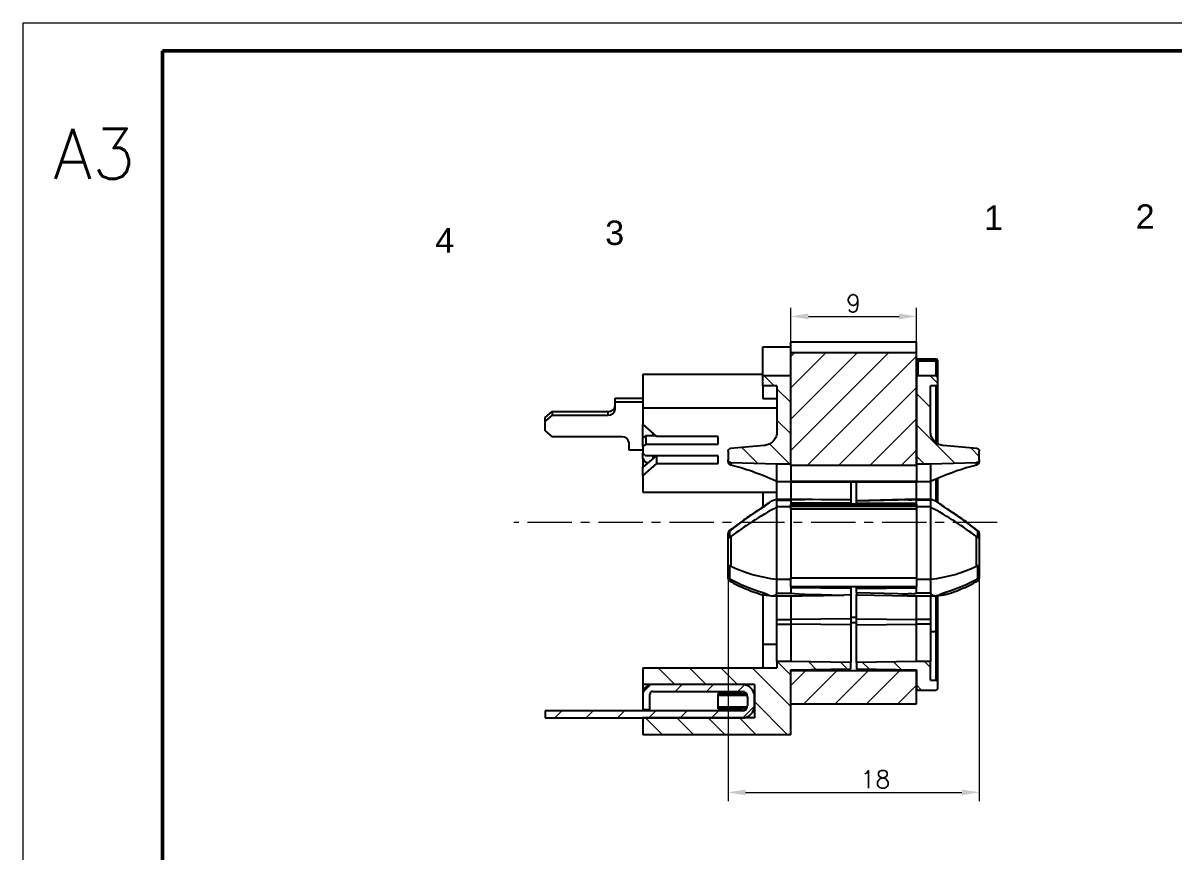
# Model space of a CAD drawing. Header units: millimetres. Extents: x 2522 to 3192, y 1532 to 1650.
# Drawn here: x 2521.9 to 2604.3, y 1591 to 1650.4 of the extents above; entities that cross this region are included whole.
import ezdxf

# ---------------------------------------------------------------- set-up
doc = ezdxf.new("R2010")
doc.units = ezdxf.units.MM
doc.linetypes.add('CENTER', pattern=[50.8, 31.75, -6.35, 6.35, -6.35])
for name, color, linetype, lineweight in [('中心线', 1, 'CENTER', 9), ('填充', 3, 'Continuous', 9), ('实线', 7, 'Continuous', 25), ('尺寸标注', 2, 'Continuous', 9), ('引导线', 6, 'Continuous', 9), ('粗实线', 9, 'Continuous', 50)]:
    doc.layers.add(name, color=color, linetype=linetype, lineweight=lineweight)
doc.styles.add('st', font='txt.shx')
doc.styles.get("Standard").update_dxf_attribs({"font": 'arial.ttf'})
doc.dimstyles.new('st', dxfattribs={"dimscale": 0.5, "dimtxt": 2.5, "dimasz": 2.5, "dimexe": 1.25, "dimexo": 0, "dimtad": 1, "dimtoh": 1, "dimdsep": 46, "dimtxsty": 'st', "dimcen": 0, "dimclrd": 256, "dimclre": 256, "dimclrt": 3, "dimadec": 3, "dimazin": 2, "dimtfac": 1, "dimtmove": 0, "dimatfit": 1, "dimfxl": 0, "dimlwd": -1, "dimlwe": -1, "dimarcsym": 0})
pattern_1 = [(45, (2717.0797, 1436.6172), (-1.122532, 1.122532), [])]
pattern_2 = [(135, (2717.0797, 1436.6172), (-1.122532, -1.122532), [])]
pattern_3 = [(135, (-765.9068, 323.287), (-1.122532, -1.122532), [])]

# ---------------------------------------------------------------- blocks, each defined once
blk = doc.blocks.new('*D91')
at = {"layer": 'Defpoints', "color": 0, "ltscale": 0.1, "transparency": 16777216}
for p in [(2585.962, 1629.389), (2576.962, 1627.561), (2585.962, 1627.561)]:
    blk.add_point(p, dxfattribs=at)
at = {"layer": '尺寸标注', "ltscale": 0.1, "transparency": 16777216}
for p, q in [((2576.962, 1627.561), (2576.962, 1630.014)), ((2585.962, 1627.561), (2585.962, 1630.014)), ((2578.212, 1629.389), (2584.712, 1629.389))]:
    blk.add_line(p, q, dxfattribs=at)
for points in [[(2578.212, 1629.598), (2578.212, 1629.181), (2576.962, 1629.389)], [(2584.712, 1629.598), (2584.712, 1629.181), (2585.962, 1629.389)]]:
    blk.add_solid(points, dxfattribs=at)
at = {"layer": '尺寸标注', "color": 3, "ltscale": 0.1, "transparency": 16777216, "insert": (2581.448, 1630.327), "char_height": 1.25, "attachment_point": 5, "style": 'st'}
blk.add_mtext('9', dxfattribs=at)
blk = doc.blocks.new('*D92')
at = {"layer": 'Defpoints', "color": 0, "ltscale": 0.1, "transparency": 16777216}
for p in [(2572.462, 1610.616), (2590.462, 1610.616), (2590.462, 1595.285)]:
    blk.add_point(p, dxfattribs=at)
at = {"layer": '尺寸标注', "ltscale": 0.1, "transparency": 16777216}
for p, q in [((2572.462, 1610.616), (2572.462, 1594.66)), ((2590.462, 1610.616), (2590.462, 1594.66)), ((2573.712, 1595.285), (2589.212, 1595.285))]:
    blk.add_line(p, q, dxfattribs=at)
for points in [[(2573.712, 1595.493), (2573.712, 1595.076), (2572.462, 1595.285)], [(2589.212, 1595.493), (2589.212, 1595.076), (2590.462, 1595.285)]]:
    blk.add_solid(points, dxfattribs=at)
at = {"layer": '尺寸标注', "color": 3, "ltscale": 0.1, "transparency": 16777216, "insert": (2583.014, 1596.222), "char_height": 1.25, "attachment_point": 5, "style": 'st'}
blk.add_mtext('18', dxfattribs=at)

msp = doc.modelspace()

# ---------------------------------------------------------------- hatches: boundary and pattern name
at = {"layer": '填充', "linetype": 'Continuous', "lineweight": 18}
h = msp.add_hatch(dxfattribs=at)
h.set_pattern_fill('ANSI31', color=256, scale=0.5, style=0)
h.set_pattern_definition(pattern_1)
h.paths.add_polyline_path([(2576.9621, 1618.7182), (2585.9621, 1618.7182), (2585.9621, 1626.7734), (2576.9621, 1626.7734)], flags=0)
h = msp.add_hatch(dxfattribs=at)
h.set_pattern_fill('ANSI31', color=256, scale=0.5, angle=90, style=0)
h.set_pattern_definition(pattern_3)
edge = h.paths.add_edge_path(flags=0)
edge.add_line((2575.9621, 1618.8182), (2576.9621, 1618.8182))
edge.add_line((2576.9621, 1618.8182), (2576.9621, 1625.1212))
edge.add_line((2576.9621, 1625.1212), (2574.9621, 1625.1212))
edge.add_line((2574.9621, 1625.1212), (2574.9621, 1624.4209))
edge.add_line((2574.9621, 1624.4209), (2575.9621, 1624.4209))
edge.add_line((2575.9621, 1624.4209), (2575.9621, 1621.1366))
edge.add_spline(control_points=[(2575.9621, 1621.1366), (2575.9621, 1621.1334), (2575.962, 1621.1302), (2575.962, 1621.1271), (2575.9609, 1621.0151), (2575.9405, 1620.9018), (2575.9025, 1620.7965), (2575.8644, 1620.6913), (2575.8076, 1620.5911), (2575.7369, 1620.5043), (2575.6661, 1620.4176), (2575.5794, 1620.3419), (2575.4839, 1620.2835), (2575.3884, 1620.225), (2575.2815, 1620.1823), (2575.1721, 1620.1588), (2575.131, 1620.15), (2575.0893, 1620.1437), (2575.0475, 1620.1401)], knot_values=[0.0016694, 0.0016694, 0.0016694, 0.0016694, 0.0016788, 0.0016788, 0.0016788, 0.0020147, 0.0020147, 0.0020147, 0.0023505, 0.0023505, 0.0023505, 0.0026864, 0.0026864, 0.0026864, 0.0030222, 0.0030222, 0.0030222, 0.0031474, 0.0031474, 0.0031474, 0.0031474], weights=[1, 1, 1, 1, 1, 1, 1, 1, 1, 1, 1, 1, 1, 1, 1, 1, 1, 1, 1], degree=3, periodic=0)
edge.add_spline(control_points=[(2575.0475, 1620.1401), (2574.2466, 1620.0715), (2573.4458, 1620.0028), (2572.645, 1619.9342)], knot_values=[0.0000002, 0.0000002, 0.0000002, 0.0000002, 0.0024115, 0.0024115, 0.0024115, 0.0024115], weights=[1, 1, 1, 1], degree=3, periodic=0)
edge.add_spline(control_points=[(2572.645, 1619.9342), (2572.6269, 1619.9326), (2572.6089, 1619.9286), (2572.592, 1619.9222), (2572.571, 1619.9144), (2572.5511, 1619.9028), (2572.5339, 1619.8884), (2572.5167, 1619.8741), (2572.5018, 1619.8566), (2572.4903, 1619.8373), (2572.4788, 1619.8181), (2572.4705, 1619.7966), (2572.4661, 1619.7747), (2572.4634, 1619.7616), (2572.4621, 1619.7482), (2572.4621, 1619.7349)], knot_values=[0.0000002, 0.0000002, 0.0000002, 0.0000002, 0.0000545, 0.0000545, 0.0000545, 0.000122, 0.000122, 0.000122, 0.0001895, 0.0001895, 0.0001895, 0.0002571, 0.0002571, 0.0002571, 0.0002972, 0.0002972, 0.0002972, 0.0002972], weights=[1, 1, 1, 1, 1, 1, 1, 1, 1, 1, 1, 1, 1, 1, 1, 1], degree=3, periodic=0)
edge.add_line((2572.4621, 1619.7349), (2572.4621, 1619.1127))
edge.add_spline(control_points=[(2572.4621, 1619.1127), (2572.4621, 1619.0997), (2572.4633, 1619.0868), (2572.4658, 1619.0741), (2572.4701, 1619.0521), (2572.4783, 1619.0306), (2572.4896, 1619.0113), (2572.501, 1618.992), (2572.5158, 1618.9744), (2572.5329, 1618.9599), (2572.55, 1618.9455), (2572.5698, 1618.9338), (2572.5907, 1618.9258), (2572.6115, 1618.9178), (2572.634, 1618.9133), (2572.6563, 1618.9127)], knot_values=[0.0003114, 0.0003114, 0.0003114, 0.0003114, 0.0003506, 0.0003506, 0.0003506, 0.0004187, 0.0004187, 0.0004187, 0.0004868, 0.0004868, 0.0004868, 0.0005549, 0.0005549, 0.0005549, 0.0006228, 0.0006228, 0.0006228, 0.0006228], weights=[1, 1, 1, 1, 1, 1, 1, 1, 1, 1, 1, 1, 1, 1, 1, 1], degree=3, periodic=0)
edge.add_spline(control_points=[(2572.6563, 1618.9127), (2573.7582, 1618.8812), (2574.8601, 1618.8497), (2575.9621, 1618.8182)], knot_values=[0.0000002, 0.0000002, 0.0000002, 0.0000002, 0.0033073, 0.0033073, 0.0033073, 0.0033073], weights=[1, 1, 1, 1], degree=3, periodic=0)
h = msp.add_hatch(dxfattribs=at)
h.set_pattern_fill('ANSI31', color=256, scale=0.5, angle=90, style=0)
h.set_pattern_definition(pattern_2)
edge = h.paths.add_edge_path(flags=0)
edge.add_spline(control_points=[(2590.4621, 1619.7349), (2590.4621, 1619.744), (2590.4614, 1619.7531), (2590.4602, 1619.7622), (2590.4571, 1619.7843), (2590.4502, 1619.8063), (2590.44, 1619.8262), (2590.4297, 1619.8461), (2590.4159, 1619.8646), (2590.3997, 1619.88), (2590.3835, 1619.8954), (2590.3644, 1619.9082), (2590.3439, 1619.9174), (2590.3236, 1619.9265), (2590.3014, 1619.9323), (2590.2791, 1619.9342)], knot_values=[0.0002972, 0.0002972, 0.0002972, 0.0002972, 0.0003246, 0.0003246, 0.0003246, 0.0003921, 0.0003921, 0.0003921, 0.0004595, 0.0004595, 0.0004595, 0.000527, 0.000527, 0.000527, 0.0005943, 0.0005943, 0.0005943, 0.0005943], weights=[1, 1, 1, 1, 1, 1, 1, 1, 1, 1, 1, 1, 1, 1, 1, 1], degree=3, periodic=0)
edge.add_spline(control_points=[(2590.2791, 1619.9342), (2589.4783, 1620.0028), (2588.6775, 1620.0715), (2587.8766, 1620.1401)], knot_values=[0.0000002, 0.0000002, 0.0000002, 0.0000002, 0.0024115, 0.0024115, 0.0024115, 0.0024115], weights=[1, 1, 1, 1], degree=3, periodic=0)
edge.add_spline(control_points=[(2587.8766, 1620.1401), (2587.8284, 1620.1443), (2587.7803, 1620.1519), (2587.7332, 1620.163), (2587.6242, 1620.1886), (2587.5182, 1620.2334), (2587.4239, 1620.2936), (2587.3296, 1620.3539), (2587.2444, 1620.4312), (2587.1753, 1620.5193), (2587.1062, 1620.6074), (2587.0514, 1620.7086), (2587.0153, 1620.8145), (2586.9803, 1620.9176), (2586.9621, 1621.0278), (2586.9621, 1621.1366)], knot_values=[0.0001911, 0.0001911, 0.0001911, 0.0001911, 0.0003357, 0.0003357, 0.0003357, 0.0006714, 0.0006714, 0.0006714, 0.0010072, 0.0010072, 0.0010072, 0.001343, 0.001343, 0.001343, 0.0016694, 0.0016694, 0.0016694, 0.0016694], weights=[1, 1, 1, 1, 1, 1, 1, 1, 1, 1, 1, 1, 1, 1, 1, 1], degree=3, periodic=0)
edge.add_line((2586.9621, 1621.1366), (2586.9621, 1624.4209))
edge.add_line((2586.9621, 1624.4209), (2587.3621, 1624.4209))
edge.add_spline(control_points=[(2587.3621, 1624.4209), (2587.3676, 1624.4209), (2587.3731, 1624.4214), (2587.3785, 1624.4223), (2587.3896, 1624.4241), (2587.4004, 1624.4279), (2587.4102, 1624.4333), (2587.4201, 1624.4387), (2587.4291, 1624.4459), (2587.4365, 1624.4542), (2587.444, 1624.4625), (2587.4501, 1624.4723), (2587.4544, 1624.4826), (2587.4587, 1624.493), (2587.4613, 1624.5042), (2587.4619, 1624.5154), (2587.462, 1624.5173), (2587.4621, 1624.5191), (2587.4621, 1624.5209)], knot_values=[0.000006, 0.000006, 0.000006, 0.000006, 0.0000225, 0.0000225, 0.0000225, 0.0000564, 0.0000564, 0.0000564, 0.0000902, 0.0000902, 0.0000902, 0.0001241, 0.0001241, 0.0001241, 0.000158, 0.000158, 0.000158, 0.0001635, 0.0001635, 0.0001635, 0.0001635], weights=[1, 1, 1, 1, 1, 1, 1, 1, 1, 1, 1, 1, 1, 1, 1, 1, 1, 1, 1], degree=3, periodic=0)
edge.add_line((2587.4621, 1624.5209), (2587.4621, 1625.0212))
edge.add_spline(control_points=[(2587.4621, 1625.0212), (2587.4621, 1625.0286), (2587.4612, 1625.0361), (2587.4596, 1625.0434), (2587.4571, 1625.0543), (2587.4527, 1625.065), (2587.4467, 1625.0744), (2587.4408, 1625.0839), (2587.4331, 1625.0925), (2587.4243, 1625.0995), (2587.4156, 1625.1064), (2587.4055, 1625.112), (2587.3949, 1625.1157), (2587.3844, 1625.1193), (2587.3732, 1625.1212), (2587.3621, 1625.1212)], knot_values=[0.0001585, 0.0001585, 0.0001585, 0.0001585, 0.0001811, 0.0001811, 0.0001811, 0.0002151, 0.0002151, 0.0002151, 0.0002491, 0.0002491, 0.0002491, 0.0002831, 0.0002831, 0.0002831, 0.0003169, 0.0003169, 0.0003169, 0.0003169], weights=[1, 1, 1, 1, 1, 1, 1, 1, 1, 1, 1, 1, 1, 1, 1, 1], degree=3, periodic=0)
edge.add_line((2587.3621, 1625.1212), (2586.0621, 1625.1212))
edge.add_spline(control_points=[(2586.0621, 1625.1212), (2586.0585, 1625.1212), (2586.0549, 1625.121), (2586.0514, 1625.1207), (2586.0402, 1625.1195), (2586.0292, 1625.1163), (2586.019, 1625.1115), (2586.0089, 1625.1067), (2585.9995, 1625.1001), (2585.9916, 1625.0922), (2585.9836, 1625.0843), (2585.9769, 1625.0749), (2585.9721, 1625.0648), (2585.9672, 1625.0547), (2585.964, 1625.0437), (2585.9627, 1625.0325), (2585.9623, 1625.0288), (2585.9621, 1625.025), (2585.9621, 1625.0212)], knot_values=[0.0000002, 0.0000002, 0.0000002, 0.0000002, 0.0000109, 0.0000109, 0.0000109, 0.0000449, 0.0000449, 0.0000449, 0.000079, 0.000079, 0.000079, 0.000113, 0.000113, 0.000113, 0.000147, 0.000147, 0.000147, 0.0001585, 0.0001585, 0.0001585, 0.0001585], weights=[1, 1, 1, 1, 1, 1, 1, 1, 1, 1, 1, 1, 1, 1, 1, 1, 1, 1, 1], degree=3, periodic=0)
edge.add_line((2585.9621, 1625.0212), (2585.9621, 1618.8182))
edge.add_line((2585.9621, 1618.8182), (2586.9621, 1618.8182))
edge.add_spline(control_points=[(2586.9621, 1618.8182), (2588.064, 1618.8497), (2589.1659, 1618.8812), (2590.2678, 1618.9127)], knot_values=[0.0000002, 0.0000002, 0.0000002, 0.0000002, 0.0033073, 0.0033073, 0.0033073, 0.0033073], weights=[1, 1, 1, 1], degree=3, periodic=0)
edge.add_spline(control_points=[(2590.2678, 1618.9127), (2590.271, 1618.9128), (2590.2743, 1618.913), (2590.2776, 1618.9132), (2590.2999, 1618.915), (2590.3222, 1618.9206), (2590.3427, 1618.9296), (2590.3632, 1618.9386), (2590.3824, 1618.9513), (2590.3987, 1618.9666), (2590.4151, 1618.9819), (2590.429, 1619.0003), (2590.4394, 1619.0201), (2590.4497, 1619.04), (2590.4568, 1619.0619), (2590.46, 1619.0841), (2590.4614, 1619.0935), (2590.4621, 1619.1031), (2590.4621, 1619.1127)], knot_values=[0.0000002, 0.0000002, 0.0000002, 0.0000002, 0.00001, 0.00001, 0.00001, 0.0000781, 0.0000781, 0.0000781, 0.0001462, 0.0001462, 0.0001462, 0.0002144, 0.0002144, 0.0002144, 0.0002825, 0.0002825, 0.0002825, 0.0003114, 0.0003114, 0.0003114, 0.0003114], weights=[1, 1, 1, 1, 1, 1, 1, 1, 1, 1, 1, 1, 1, 1, 1, 1, 1, 1, 1], degree=3, periodic=0)
edge.add_line((2590.4621, 1619.1127), (2590.4621, 1619.7349))
h = msp.add_hatch(dxfattribs=at)
h.set_pattern_fill('ANSI31', color=256, scale=0.5, angle=90, style=0)
h.set_pattern_definition(pattern_2)
edge = h.paths.add_edge_path(flags=0)
edge.add_line((2581.2621, 1604.145), (2581.2621, 1604.5949))
edge.add_spline(control_points=[(2581.2621, 1604.5949), (2579.8287, 1604.62), (2578.3954, 1604.645), (2576.9621, 1604.67)], knot_values=[0.0000002, 0.0000002, 0.0000002, 0.0000002, 0.0043009, 0.0043009, 0.0043009, 0.0043009], weights=[1, 1, 1, 1], degree=3, periodic=0)
edge.add_line((2576.9621, 1604.67), (2575.9621, 1604.67))
edge.add_line((2575.9621, 1604.67), (2575.9621, 1604.2195))
edge.add_line((2575.9621, 1604.2195), (2566.3621, 1604.2195))
edge.add_line((2566.3621, 1604.2195), (2566.3621, 1603.0195))
edge.add_line((2566.3621, 1603.0195), (2574.3621, 1603.0195))
edge.add_line((2574.3621, 1603.0195), (2574.3621, 1600.6195))
edge.add_line((2574.3621, 1600.6195), (2566.3621, 1600.6195))
edge.add_line((2566.3621, 1600.6195), (2566.3621, 1599.4195))
edge.add_line((2566.3621, 1599.4195), (2576.9621, 1599.4195))
edge.add_line((2576.9621, 1599.4195), (2576.9621, 1604.07))
edge.add_spline(control_points=[(2576.9621, 1604.07), (2578.3954, 1604.095), (2579.8287, 1604.12), (2581.2621, 1604.145)], knot_values=[0.0000002, 0.0000002, 0.0000002, 0.0000002, 0.0043009, 0.0043009, 0.0043009, 0.0043009], weights=[1, 1, 1, 1], degree=3, periodic=0)
h = msp.add_hatch(dxfattribs=at)
h.set_pattern_fill('ANSI31', color=256, scale=0.5, angle=90, style=0)
h.set_pattern_definition(pattern_3)
edge = h.paths.add_edge_path(flags=0)
edge.add_line((2586.9621, 1603.3199), (2586.9621, 1604.67))
edge.add_line((2586.9621, 1604.67), (2585.9621, 1604.67))
edge.add_spline(control_points=[(2585.9621, 1604.67), (2584.5287, 1604.645), (2583.0954, 1604.62), (2581.6621, 1604.5949)], knot_values=[0.0000002, 0.0000002, 0.0000002, 0.0000002, 0.0043009, 0.0043009, 0.0043009, 0.0043009], weights=[1, 1, 1, 1], degree=3, periodic=0)
edge.add_line((2581.6621, 1604.5949), (2581.6621, 1604.145))
edge.add_spline(control_points=[(2581.6621, 1604.145), (2583.0954, 1604.12), (2584.5287, 1604.095), (2585.9621, 1604.07)], knot_values=[0.0000002, 0.0000002, 0.0000002, 0.0000002, 0.0043009, 0.0043009, 0.0043009, 0.0043009], weights=[1, 1, 1, 1], degree=3, periodic=0)
edge.add_line((2585.9621, 1604.07), (2585.9621, 1602.7199))
edge.add_spline(control_points=[(2585.9621, 1602.7199), (2585.9621, 1602.7108), (2585.9633, 1602.7017), (2585.9658, 1602.6929), (2585.9688, 1602.6821), (2585.9737, 1602.6717), (2585.9801, 1602.6626), (2585.9865, 1602.6534), (2585.9946, 1602.6452), (2586.0037, 1602.6387), (2586.0128, 1602.6322), (2586.0232, 1602.6271), (2586.0339, 1602.624), (2586.043, 1602.6213), (2586.0526, 1602.6199), (2586.0621, 1602.6199)], knot_values=[0.0001628, 0.0001628, 0.0001628, 0.0001628, 0.0001903, 0.0001903, 0.0001903, 0.0002241, 0.0002241, 0.0002241, 0.000258, 0.000258, 0.000258, 0.0002919, 0.0002919, 0.0002919, 0.0003206, 0.0003206, 0.0003206, 0.0003206], weights=[1, 1, 1, 1, 1, 1, 1, 1, 1, 1, 1, 1, 1, 1, 1, 1], degree=3, periodic=0)
edge.add_line((2586.0621, 1602.6199), (2587.3621, 1602.6199))
edge.add_spline(control_points=[(2587.3621, 1602.6199), (2587.3673, 1602.6199), (2587.3725, 1602.6203), (2587.3777, 1602.6212), (2587.3888, 1602.6229), (2587.3997, 1602.6266), (2587.4095, 1602.6319), (2587.4194, 1602.6372), (2587.4284, 1602.6443), (2587.436, 1602.6526), (2587.4435, 1602.6609), (2587.4497, 1602.6705), (2587.4541, 1602.6809), (2587.4585, 1602.6912), (2587.4611, 1602.7024), (2587.4618, 1602.7135), (2587.462, 1602.7157), (2587.4621, 1602.7178), (2587.4621, 1602.7199)], knot_values=[0.0000052, 0.0000052, 0.0000052, 0.0000052, 0.0000209, 0.0000209, 0.0000209, 0.0000548, 0.0000548, 0.0000548, 0.0000886, 0.0000886, 0.0000886, 0.0001225, 0.0001225, 0.0001225, 0.0001564, 0.0001564, 0.0001564, 0.0001628, 0.0001628, 0.0001628, 0.0001628], weights=[1, 1, 1, 1, 1, 1, 1, 1, 1, 1, 1, 1, 1, 1, 1, 1, 1, 1, 1], degree=3, periodic=0)
edge.add_line((2587.4621, 1602.7199), (2587.4621, 1603.2199))
edge.add_spline(control_points=[(2587.4621, 1603.2199), (2587.4621, 1603.22), (2587.4621, 1603.22), (2587.4621, 1603.22), (2587.462, 1603.2312), (2587.4601, 1603.2425), (2587.4564, 1603.2531), (2587.4527, 1603.2636), (2587.4471, 1603.2737), (2587.4401, 1603.2824), (2587.4331, 1603.2912), (2587.4245, 1603.2988), (2587.415, 1603.3048), (2587.4055, 1603.3107), (2587.3949, 1603.3151), (2587.384, 1603.3175), (2587.3768, 1603.3191), (2587.3694, 1603.3199), (2587.3621, 1603.3199)], knot_values=[0.0001679, 0.0001679, 0.0001679, 0.0001679, 0.0001679, 0.0001679, 0.0001679, 0.0002015, 0.0002015, 0.0002015, 0.0002351, 0.0002351, 0.0002351, 0.0002687, 0.0002687, 0.0002687, 0.0003022, 0.0003022, 0.0003022, 0.0003243, 0.0003243, 0.0003243, 0.0003243], weights=[1, 1, 1, 1, 1, 1, 1, 1, 1, 1, 1, 1, 1, 1, 1, 1, 1, 1, 1], degree=3, periodic=0)
edge.add_line((2587.3621, 1603.3199), (2586.9621, 1603.3199))
h = msp.add_hatch(dxfattribs=at)
h.set_pattern_fill('ANSI31', color=256, scale=0.5, style=0)
h.set_pattern_definition([(45, (-765.9068, 323.287), (-1.122532, 1.122532), [])])
h.paths.add_polyline_path([(2576.9621, 1604.02), (2576.9621, 1601.6199), (2585.9621, 1601.6199), (2585.9621, 1604.02)], flags=0)
h = msp.add_hatch(dxfattribs=at)
h.set_pattern_fill('ANSI31', color=256, scale=0.5, style=0)
h.set_pattern_definition(pattern_1)
edge = h.paths.add_edge_path(flags=0)
edge.add_line((2566.3621, 1601.2195), (2566.8621, 1601.2195))
edge.add_line((2566.8621, 1601.2195), (2566.8621, 1602.3195))
edge.add_arc((2567.0621, 1602.3195), 0.2, 90.000036, 180, ccw=False)
edge.add_line((2567.0621, 1602.5195), (2573.4621, 1602.5195))
edge.add_arc((2573.4621, 1602.1195), 0.4, 0, 90, ccw=False)
edge.add_line((2573.8621, 1602.1195), (2573.8621, 1601.5195))
edge.add_arc((2573.4621, 1601.5195), 0.4, 270, 360, ccw=False)
edge.add_line((2573.4621, 1601.1195), (2559.3621, 1601.1195))
edge.add_line((2559.3621, 1601.1195), (2559.3621, 1600.6195))
edge.add_line((2559.3621, 1600.6195), (2573.4621, 1600.6195))
edge.add_arc((2573.4621, 1601.5195), 0.9, 270, 360)
edge.add_line((2574.3621, 1601.5195), (2574.3621, 1602.1195))
edge.add_arc((2573.4621, 1602.1195), 0.9, 0, 89.999999)
edge.add_line((2573.4621, 1603.0195), (2567.0621, 1603.0195))
edge.add_arc((2567.0621, 1602.3195), 0.7, 90.000036, 180)
edge.add_line((2566.3621, 1602.3195), (2566.3621, 1601.2195))

# ---------------------------------------------------------------- linework, layer by layer
at = {"color": 7, "linetype": 'Continuous', "lineweight": 25}
for p, q in [((2576.9621, 1626.7734), (2576.9621, 1627.5612)), ((2576.9621, 1627.5612), (2585.9621, 1627.5612)), ((2585.9621, 1626.7734), (2585.9621, 1627.5612)), ((2574.9621, 1627.1995), (2576.9621, 1627.1995)), ((2574.9621, 1625.1212), (2574.9621, 1627.1995)), ((2576.9621, 1618.7182), (2576.9621, 1626.7734)), ((2585.9621, 1626.7734), (2576.9621, 1626.7734)), ((2585.9621, 1618.7182), (2585.9621, 1626.7734)), ((2587.3621, 1626.325), (2586.0621, 1626.325)), ((2586.0621, 1626.1832), (2586.0621, 1625.1212)), ((2587.3621, 1626.1832), (2586.0621, 1626.1832)), ((2587.3621, 1625.1212), (2587.3621, 1626.1832)), ((2587.4621, 1626.225), (2587.4621, 1626.1187)), ((2587.4621, 1626.1187), (2587.4621, 1625.0212)), ((2566.3621, 1625.2506), (2566.3621, 1622.8506)), ((2566.3621, 1625.2506), (2574.9621, 1625.2506)), ((2574.9621, 1624.4209), (2574.9621, 1625.1212)), ((2576.9621, 1625.1212), (2574.9621, 1625.1212)), ((2576.9621, 1618.8182), (2576.9621, 1625.1212)), ((2585.9621, 1625.0212), (2585.9621, 1618.8182)), ((2587.3621, 1625.1212), (2586.0621, 1625.1212)), ((2587.4621, 1625.0212), (2587.4621, 1624.5209)), ((2575.9621, 1624.4209), (2574.9621, 1624.4209)), ((2574.9621, 1624.4209), (2574.9621, 1623.4942)), ((2575.9621, 1624.4209), (2575.9621, 1621.1366)), ((2587.3621, 1624.4209), (2586.9621, 1624.4209)), ((2586.9621, 1621.1366), (2586.9621, 1624.4209)), ((2587.4621, 1624.5209), (2587.4621, 1620.2886)), ((2564.3621, 1623.2747), (2564.3621, 1623.5247)), ((2564.3621, 1623.5247), (2566.3621, 1623.5247)), ((2575.9621, 1623.4942), (2574.9621, 1623.4942)), ((2559.3621, 1622.1391), (2559.8621, 1622.5721)), ((2559.8621, 1622.5721), (2559.8621, 1622.3221)), ((2559.8621, 1622.5721), (2563.8621, 1622.5721)), ((2563.8621, 1622.3221), (2563.8621, 1622.5721)), ((2564.3621, 1622.7551), (2564.3621, 1623.2747)), ((2564.3621, 1623.2747), (2566.3621, 1623.2747)), ((2566.3621, 1622.8506), (2575.9621, 1622.8506)), ((2566.3621, 1622.8506), (2566.3621, 1621.6598)), ((2559.8621, 1622.3221), (2559.3621, 1621.8891)), ((2559.3621, 1621.8891), (2559.3621, 1622.1391)), ((2559.3621, 1621.1963), (2559.3621, 1621.8891)), ((2559.8621, 1622.3221), (2563.8621, 1622.3221)), ((2567.3621, 1620.7938), (2566.3621, 1621.6598)), ((2566.3621, 1620.6576), (2566.3621, 1621.6598)), ((2559.3621, 1621.1963), (2559.8621, 1620.7633)), ((2564.8621, 1620.7633), (2559.8621, 1620.7633)), ((2565.3621, 1619.8106), (2565.3621, 1620.3302)), ((2566.3621, 1620.6576), (2566.5621, 1620.8308)), ((2566.3621, 1620.0576), (2566.3621, 1620.6576)), ((2566.5621, 1620.2308), (2566.3621, 1620.0576)), ((2566.3621, 1620.0576), (2566.3621, 1619.5813)), ((2566.5621, 1620.8308), (2566.5621, 1620.2308)), ((2567.3192, 1620.8308), (2566.5621, 1620.8308)), ((2566.5621, 1620.2308), (2571.7621, 1620.2308)), ((2571.7621, 1620.7938), (2567.3621, 1620.7938)), ((2571.7621, 1620.2308), (2571.7621, 1620.7938)), ((2575.0475, 1620.1401), (2572.645, 1619.9342)), ((2590.2791, 1619.9342), (2587.8766, 1620.1401)), ((2566.3621, 1619.8106), (2565.3621, 1619.8106)), ((2566.3621, 1619.5813), (2566.5621, 1619.4081)), ((2566.3621, 1619.2106), (2566.3621, 1619.5813)), ((2567.3192, 1619.4081), (2566.3621, 1618.5792)), ((2566.3621, 1619.2106), (2566.3621, 1618.5792)), ((2571.7621, 1619.4081), (2566.5621, 1619.4081)), ((2567.3621, 1618.8452), (2567.3621, 1619.4081)), ((2571.7621, 1618.8452), (2571.7621, 1619.4081)), ((2572.4621, 1619.7349), (2572.4621, 1619.1127)), ((2590.4621, 1619.1127), (2590.4621, 1619.7349)), ((2566.3621, 1617.9792), (2567.3621, 1618.8452)), ((2566.3621, 1617.9792), (2566.3621, 1618.5792)), ((2567.3621, 1618.8452), (2571.7621, 1618.8452)), ((2572.4621, 1618.9637), (2572.4621, 1619.1127)), ((2572.6563, 1618.9127), (2575.9621, 1618.8182)), ((2572.6563, 1618.9127), (2572.6563, 1618.738)), ((2575.9621, 1618.8182), (2576.9621, 1618.8182)), ((2575.9621, 1617.5621), (2575.9621, 1618.8182)), ((2585.9621, 1618.7182), (2576.9621, 1618.7182)), ((2576.9621, 1618.7182), (2576.9621, 1617.5961)), ((2585.9621, 1618.8182), (2586.9621, 1618.8182)), ((2585.9621, 1618.7182), (2585.9621, 1617.5961)), ((2586.9621, 1618.8182), (2590.2678, 1618.9127)), ((2586.9621, 1618.8182), (2586.9621, 1617.5621)), ((2590.2678, 1618.738), (2590.2678, 1618.9127)), ((2590.4621, 1619.1127), (2590.4621, 1618.9637)), ((2566.3621, 1617.9792), (2566.3621, 1616.7884)), ((2575.9621, 1617.5621), (2576.9621, 1617.5621)), ((2575.9621, 1616.2609), (2575.9621, 1617.5621)), ((2576.9621, 1617.5961), (2585.9621, 1617.5961)), ((2576.9621, 1617.5413), (2576.9621, 1617.5961)), ((2576.9621, 1617.5621), (2576.9621, 1616.2609)), ((2576.9621, 1617.5413), (2585.9621, 1617.5413)), ((2581.2621, 1617.5413), (2581.2621, 1616.2384)), ((2581.6621, 1616.1753), (2581.6621, 1617.5413)), ((2585.9621, 1617.5961), (2585.9621, 1617.5413)), ((2585.9621, 1617.5621), (2586.9621, 1617.5621)), ((2585.9621, 1616.2609), (2585.9621, 1617.5621)), ((2586.9621, 1617.5621), (2586.9621, 1616.2609)), ((2587.4621, 1617.7768), (2587.4621, 1616.0799)), ((2566.3621, 1616.7884), (2575.9621, 1616.7884)), ((2574.9621, 1616.7884), (2574.9621, 1615.7391)), ((2575.4234, 1616.0594), (2575.5794, 1616.1422)), ((2578.4971, 1616.2609), (2575.9156, 1616.2609)), ((2575.9621, 1615.7435), (2575.9621, 1616.2341)), ((2575.9621, 1616.2341), (2576.9621, 1616.2341)), ((2576.9621, 1616.2341), (2576.9621, 1616.0435)), ((2576.9621, 1616.0435), (2576.9621, 1615.9324)), ((2581.2621, 1616.0123), (2576.9621, 1616.0435)), ((2585.9621, 1615.9324), (2576.9621, 1615.9324)), ((2576.9621, 1615.9056), (2576.9621, 1615.9324)), ((2585.9621, 1615.9056), (2576.9621, 1615.9056)), ((2576.9621, 1615.7927), (2576.9621, 1615.9056)), ((2581.2621, 1616.2384), (2580.7531, 1616.2511)), ((2581.2621, 1616.2384), (2581.2621, 1616.0123)), ((2581.2621, 1616.0123), (2581.2621, 1615.9324)), ((2585.0977, 1616.2605), (2581.6621, 1616.1753)), ((2585.6153, 1616.2532), (2581.6621, 1616.1552)), ((2581.6621, 1616.1552), (2581.6621, 1616.1753)), ((2581.6621, 1616.0123), (2581.6621, 1616.1552)), ((2581.6621, 1616.0123), (2585.9621, 1616.0435)), ((2581.6621, 1615.9324), (2581.6621, 1616.0123)), ((2587.0085, 1616.2609), (2585.1568, 1616.2609)), ((2585.9621, 1616.0435), (2585.9621, 1616.2341)), ((2586.9621, 1616.2341), (2585.9621, 1616.2341)), ((2585.9621, 1615.9324), (2585.9621, 1616.0435)), ((2585.9621, 1615.9324), (2585.9621, 1615.9056)), ((2585.9621, 1615.9056), (2585.9621, 1615.7927)), ((2586.9621, 1616.2341), (2586.9621, 1615.7435)), ((2587.5007, 1616.0594), (2587.3447, 1616.1422)), ((2587.5007, 1616.0594), (2587.6569, 1615.9421)), ((2576.9621, 1615.7435), (2575.9621, 1615.7435)), ((2575.9621, 1610.5528), (2575.9621, 1615.7435)), ((2576.9621, 1615.7927), (2585.9621, 1615.7927)), ((2576.9621, 1615.573), (2576.9621, 1615.7927)), ((2585.9621, 1615.573), (2576.9621, 1615.573)), ((2576.9621, 1615.573), (2576.9621, 1610.6497)), ((2585.9621, 1615.7927), (2585.9621, 1615.573)), ((2586.9621, 1615.7435), (2585.9621, 1615.7435)), ((2585.9621, 1615.573), (2585.9621, 1610.6497)), ((2586.9621, 1615.7435), (2586.9621, 1610.5528)), ((2572.4621, 1613.445), (2572.4621, 1613.8618)), ((2572.4621, 1611.4497), (2572.4621, 1613.445)), ((2572.5621, 1614.0118), (2572.5621, 1613.5589)), ((2572.6563, 1613.6137), (2572.6563, 1611.5067)), ((2590.2678, 1611.5067), (2590.2678, 1613.6137)), ((2590.3621, 1613.5589), (2590.3621, 1614.0118)), ((2590.4621, 1613.8618), (2590.4621, 1613.445)), ((2590.4621, 1613.445), (2590.4621, 1611.4497)), ((2572.4621, 1610.6163), (2572.4621, 1611.4497)), ((2572.5621, 1611.522), (2572.5621, 1610.6163)), ((2590.3621, 1610.6163), (2590.3621, 1611.522)), ((2590.4621, 1611.4497), (2590.4621, 1610.6163)), ((2572.4621, 1610.6163), (2572.5621, 1610.6163)), ((2575.9621, 1610.5528), (2576.9621, 1610.5528)), ((2575.9621, 1609.5717), (2575.9621, 1610.5528)), ((2576.9621, 1610.6497), (2585.9621, 1610.6497)), ((2576.9621, 1610.0497), (2576.9621, 1610.6497)), ((2585.9621, 1610.6497), (2585.9621, 1610.0497)), ((2585.9621, 1610.5528), (2586.9621, 1610.5528)), ((2586.9621, 1610.5528), (2586.9621, 1609.5717)), ((2590.4621, 1610.6163), (2590.3621, 1610.6163)), ((2574.9621, 1609.4361), (2574.9621, 1605.9159)), ((2575.4234, 1609.3822), (2575.5794, 1609.3728)), ((2575.6156, 1609.3717), (2577.0248, 1609.3717)), ((2575.9621, 1609.347), (2575.9546, 1609.3717)), ((2575.9621, 1609.5717), (2576.9621, 1609.5717)), ((2575.9621, 1607.6624), (2575.9621, 1609.347)), ((2576.9621, 1610.0497), (2576.9621, 1609.9528)), ((2576.9621, 1610.0497), (2585.9621, 1610.0497)), ((2576.9621, 1609.9528), (2576.9621, 1609.5717)), ((2581.2621, 1609.8853), (2576.9621, 1609.9528)), ((2581.2621, 1609.4329), (2580.7531, 1609.423)), ((2581.2621, 1610.0497), (2581.2621, 1609.8853)), ((2581.2621, 1609.8853), (2581.2621, 1609.4329)), ((2581.2621, 1609.4329), (2581.2621, 1607.7274)), ((2581.6621, 1609.8853), (2581.6621, 1610.0497)), ((2581.6621, 1609.8853), (2585.9621, 1609.9528)), ((2581.6621, 1609.5995), (2581.6621, 1609.8853)), ((2581.6621, 1609.5995), (2585.6153, 1609.5228)), ((2581.6621, 1609.5995), (2581.6621, 1609.45)), ((2581.6621, 1609.4495), (2585.4927, 1609.3752)), ((2581.6621, 1607.7274), (2581.6621, 1609.4495)), ((2585.8993, 1609.3717), (2587.3085, 1609.3717)), ((2585.9621, 1609.9528), (2585.9621, 1610.0497)), ((2585.9621, 1609.5717), (2585.9621, 1609.9528)), ((2586.9621, 1609.5717), (2585.9621, 1609.5717)), ((2585.9621, 1607.6624), (2585.9621, 1609.3717)), ((2586.9643, 1609.3717), (2586.9621, 1609.347)), ((2586.9621, 1609.347), (2586.9621, 1607.6624)), ((2587.5007, 1609.3822), (2587.3447, 1609.3728)), ((2587.4621, 1609.3799), (2587.4621, 1606.767)), ((2575.9621, 1607.6624), (2576.9621, 1607.6624)), ((2575.9621, 1607.343), (2575.9621, 1607.6624)), ((2581.2621, 1607.7274), (2576.9621, 1607.6624)), ((2576.9621, 1607.6624), (2576.9621, 1607.343)), ((2581.2621, 1607.7274), (2581.2621, 1607.2881)), ((2581.6621, 1607.7274), (2585.9621, 1607.6624)), ((2581.6621, 1607.2881), (2581.6621, 1607.7274)), ((2586.9621, 1607.6624), (2585.9621, 1607.6624)), ((2585.9621, 1607.343), (2585.9621, 1607.6624)), ((2586.9621, 1607.6624), (2586.9621, 1607.343)), ((2575.9621, 1607.343), (2576.9621, 1607.343)), ((2575.9621, 1604.67), (2575.9621, 1607.343)), ((2576.9621, 1607.343), (2576.9621, 1604.67)), ((2581.2621, 1607.2881), (2576.9621, 1607.343)), ((2581.2621, 1607.2881), (2581.2621, 1604.5949)), ((2581.6621, 1607.2881), (2585.9621, 1607.343)), ((2581.6621, 1604.5949), (2581.6621, 1607.2881)), ((2585.9621, 1604.67), (2585.9621, 1607.343)), ((2586.9621, 1607.343), (2585.9621, 1607.343)), ((2586.9621, 1607.343), (2586.9621, 1604.67)), ((2587.3621, 1606.7934), (2586.9621, 1606.7934)), ((2587.3621, 1603.3199), (2587.3621, 1606.7934)), ((2587.4621, 1606.767), (2587.4621, 1603.2199)), ((2574.9621, 1605.9159), (2575.9621, 1605.9159)), ((2574.9621, 1605.9159), (2574.9621, 1604.2195)), ((2576.9621, 1604.67), (2575.9621, 1604.67)), ((2575.9621, 1604.67), (2575.9621, 1604.2195)), ((2581.2621, 1604.5949), (2576.9621, 1604.67)), ((2581.2621, 1604.145), (2581.2621, 1604.5949)), ((2585.9621, 1604.67), (2581.6621, 1604.5949)), ((2581.6621, 1604.5949), (2581.6621, 1604.145)), ((2586.9621, 1604.67), (2585.9621, 1604.67)), ((2586.9621, 1603.3199), (2586.9621, 1604.67)), ((2566.3621, 1604.2195), (2566.3621, 1603.0195)), ((2566.3621, 1604.2195), (2575.9621, 1604.2195)), ((2576.9621, 1604.07), (2581.2621, 1604.145)), ((2576.9621, 1599.4195), (2576.9621, 1604.07)), ((2576.9621, 1604.02), (2585.9621, 1604.02)), ((2576.9621, 1601.6199), (2576.9621, 1604.02)), ((2581.6621, 1604.145), (2585.9621, 1604.07)), ((2585.9621, 1604.07), (2585.9621, 1602.7199)), ((2585.9621, 1601.6199), (2585.9621, 1604.02)), ((2574.3621, 1603.0195), (2566.3621, 1603.0195)), ((2566.3621, 1603.0195), (2566.3621, 1602.3195)), ((2573.4621, 1603.0195), (2567.0621, 1603.0195)), ((2574.3621, 1603.0195), (2574.3621, 1600.6195)), ((2586.9621, 1603.3199), (2587.3621, 1603.3199)), ((2587.4621, 1603.2199), (2587.4621, 1602.7199)), ((2566.3621, 1602.3195), (2566.3621, 1601.2195)), ((2566.8621, 1601.2195), (2566.8621, 1602.3195)), ((2567.0621, 1602.5195), (2573.4621, 1602.5195)), ((2571.7621, 1602.3695), (2573.7743, 1602.3695)), ((2571.7621, 1602.2195), (2571.7621, 1602.3695)), ((2571.7621, 1601.4195), (2571.7621, 1602.2195)), ((2573.8621, 1602.1195), (2573.8621, 1601.5195)), ((2574.3266, 1602.3695), (2574.3621, 1602.3695)), ((2574.3621, 1601.5195), (2574.3621, 1602.1195)), ((2586.0621, 1602.6199), (2587.3621, 1602.6199)), ((2559.3621, 1601.1195), (2559.3621, 1600.6195)), ((2573.4621, 1601.1195), (2559.3621, 1601.1195)), ((2566.3621, 1601.2195), (2566.8621, 1601.2195)), ((2566.3621, 1601.2195), (2566.3621, 1601.1195)), ((2571.7621, 1601.2695), (2571.7621, 1601.4195)), ((2573.7743, 1601.2695), (2571.7621, 1601.2695)), ((2574.3621, 1601.2695), (2574.3266, 1601.2695)), ((2576.9621, 1601.6199), (2585.9621, 1601.6199)), ((2559.3621, 1600.6195), (2573.4621, 1600.6195)), ((2566.3621, 1600.6195), (2566.3621, 1599.4195)), ((2574.3621, 1600.6195), (2566.3621, 1600.6195)), ((2576.9621, 1599.4195), (2566.3621, 1599.4195))]:
    msp.add_line(p, q, dxfattribs=at)
at = {"color": 8, "linetype": 'Continuous', "lineweight": 25}
for p, q in [((2586.0621, 1626.325), (2586.0621, 1626.1832)), ((2587.3621, 1626.1832), (2587.3621, 1626.325)), ((2587.3621, 1620.3611), (2587.3621, 1624.4209)), ((2567.0621, 1621.0536), (2567.0621, 1620.8308)), ((2567.0621, 1619.4081), (2567.0621, 1619.1854)), ((2587.3621, 1616.133), (2587.3621, 1617.7348)), ((2576.9621, 1609.3717), (2576.9621, 1607.6624)), ((2587.3621, 1606.7934), (2587.3621, 1609.3738)), ((2581.2621, 1607.8362), (2581.6621, 1607.8362)), ((2581.2621, 1607.4506), (2581.6621, 1607.4506)), ((2573.8494, 1602.2195), (2571.7621, 1602.2195)), ((2574.3621, 1602.2195), (2574.3565, 1602.2195)), ((2571.7621, 1601.4195), (2573.8493, 1601.4195)), ((2574.3565, 1601.4195), (2574.3621, 1601.4195))]:
    msp.add_line(p, q, dxfattribs=at)
at = {"color": 7, "linetype": 'Continuous', "lineweight": 25, "flags": 128}
for points in [[(2586.0621, 1626.1832), (2586.0425, 1626.182), (2586.0238, 1626.1783), (2586.0065, 1626.1723), (2585.9913, 1626.1643), (2585.9789, 1626.1545), (2585.9697, 1626.1434), (2585.964, 1626.1313), (2585.9621, 1626.1187)], [(2587.4621, 1626.1187), (2587.4601, 1626.1313), (2587.4544, 1626.1434), (2587.4452, 1626.1545), (2587.4328, 1626.1643), (2587.4176, 1626.1723), (2587.4003, 1626.1783), (2587.3816, 1626.182), (2587.3621, 1626.1832)]]:
    msp.add_lwpolyline(points, dxfattribs=at)
at = {"color": 8, "linetype": 'Continuous', "lineweight": 25, "flags": 128}
for points in [[(2572.5386, 1614.0191), (2572.5457, 1614.0199), (2572.5621, 1614.0118)], [(2590.3621, 1614.0118), (2590.3784, 1614.0199), (2590.3855, 1614.0191)], [(2572.5621, 1610.6163), (2572.5457, 1610.57), (2572.5372, 1610.5268), (2572.5372, 1610.4897), (2572.5456, 1610.4612), (2572.5619, 1610.4431), (2572.5631, 1610.4424)], [(2590.361, 1610.4424), (2590.3622, 1610.4431), (2590.3785, 1610.4612), (2590.3869, 1610.4897), (2590.3869, 1610.5268), (2590.3784, 1610.57), (2590.3621, 1610.6163)]]:
    msp.add_lwpolyline(points, dxfattribs=at)
at = {"color": 7, "linetype": 'Continuous', "lineweight": 25}
for centre, radius, start, end in [((2586.0621, 1626.225), 0.1, 90, 180), ((2587.3621, 1626.225), 0.1, 0, 90), ((2563.8933, 1623.0412), 0.4701, 266.188743, 355.598161), ((2563.8933, 1622.7912), 0.4701, 266.188634, 355.59827), ((2564.8933, 1620.2942), 0.4701, 4.401815, 93.811281), ((2566.7783, 1619.3331), 0.4339, 196.391358, 264.15188), ((2572.6621, 1613.8618), 0.2, 128.115363, 180), ((2572.6327, 1613.8563), 0.1708, 114.447876, 178.171579), ((2590.2914, 1613.8563), 0.1708, 1.82765, 65.552403), ((2590.2621, 1613.8618), 0.2, 0, 51.884637), ((2572.6621, 1610.6163), 0.2, 180, 240.357247), ((2590.2621, 1610.6163), 0.2, 299.642753, 0), ((2575.1404, 1609.5433), 0.1882, 159.102528, 218.769246), ((2587.7837, 1609.5433), 0.1882, 321.231308, 20.89734), ((2567.0621, 1602.3195), 0.7, 90.000036, 180), ((2573.4621, 1602.1195), 0.9, 0, 89.999999), ((2567.0621, 1602.3195), 0.2, 90.000036, 180), ((2573.4621, 1602.1195), 0.4, 0, 90), ((2573.4621, 1601.5195), 0.9, 270, 0), ((2573.4621, 1601.5195), 0.4, 270, 0)]:
    msp.add_arc(centre, radius, start, end, dxfattribs=at)
at = {"color": 8, "linetype": 'Continuous', "lineweight": 25}
for centre, radius, start, end in [((2575.0164, 1615.753), 0.0638, 197.691145, 215.593082), ((2587.9074, 1615.7532), 0.0641, 324.441214, 342.251423)]:
    msp.add_arc(centre, radius, start, end, dxfattribs=at)
at = {"color": 7, "linetype": 'Continuous', "lineweight": 25}
for centre, major_axis, ratio, start_param, end_param in [((2577.4243, 1614.7977), (7.1495, -3.8256), 0.2274642, 1.8963609, 2.4154094), ((2585.4998, 1614.7977), (7.1495, 3.8256), 0.2274642, 0.7261832, 1.2452317), ((2575.6156, 1616.0609), (0.3439, 0.184), 0.2277351, 6.1619034, 7.8374195), ((2588.42, 1616.0609), (11.458, -0.1732), 0.0087255, 2.3039665, 3.1417246), ((2574.5041, 1616.0609), (11.458, 0.1732), 0.0087255, 6.2830534, 6.5297126), ((2587.3085, 1616.0609), (0.3439, -0.184), 0.2277351, 1.5873585, 3.2628746), ((2579.5504, 1615.5043), (9.8284, 5.252), 0.225284, 1.9326431, 2.2347327), ((2577.4243, 1614.4413), (7.1495, 3.8256), 0.2274642, 1.6541235, 2.173172), ((2585.4998, 1614.4413), (7.1495, -3.8256), 0.2274642, 0.9684207, 1.4874692), ((2583.3737, 1615.5043), (9.8284, -5.252), 0.225284, 0.90686, 1.2089495), ((2577.4243, 1614.6195), (7.2023, 0), 0.5766429, 3.9888946, 4.5079431), ((2585.4998, 1614.6195), (7.2023, 0), 0.5766429, 4.9168349, 5.4358834), ((2579.5504, 1614.6195), (9.8994, 0), 0.5709522, 3.9286449, 4.2307345), ((2583.3737, 1614.6195), (9.8994, 0), 0.5709522, 5.1940435, 5.496133), ((2575.6156, 1609.5717), (0.3464, 0), 0.5773503, 4.6076692, 6.2831853), ((2588.42, 1609.5717), (11.458, 0), 0.0174551, 3.1415927, 3.9793507), ((2588.42, 1609.5717), (11.458, 0.1989), 0.001824, 3.2462807, 3.979319), ((2574.5041, 1609.5717), (11.458, 0), 0.0174551, 6.0365261, 6.2831853), ((2574.5041, 1609.5717), (11.458, -0.1989), 0.001824, 6.0365577, 6.1784972), ((2587.3085, 1609.5717), (0.3464, 0), 0.5773503, 3.1415927, 4.8171087)]:
    msp.add_ellipse(centre, major_axis=major_axis, ratio=ratio, start_param=start_param, end_param=end_param, dxfattribs=at)
for points, knots in [([(2585.9621, 1625.0212), (2585.9622, 1625.025), (2585.9627, 1625.04), (2585.9704, 1625.0657), (2585.9902, 1625.0935), (2586.0182, 1625.1132), (2586.0437, 1625.1206), (2586.0585, 1625.1211), (2586.0621, 1625.1212)], [0, 0, 0, 0, 0.072612, 0.2874313, 0.5022354, 0.7169497, 0.9315424, 1, 1, 1, 1]), ([(2587.3621, 1625.1212), (2587.3732, 1625.1201), (2587.3956, 1625.118), (2587.4256, 1625.1008), (2587.4482, 1625.0755), (2587.4603, 1625.0473), (2587.4616, 1625.0286), (2587.4621, 1625.0212)], [0, 0, 0, 0, 0.2132773, 0.4278123, 0.6424024, 0.8571178, 1, 1, 1, 1]), ([(2587.4621, 1624.5209), (2587.462, 1624.5191), (2587.4618, 1624.5061), (2587.4562, 1624.4819), (2587.438, 1624.4529), (2587.4112, 1624.4317), (2587.3843, 1624.422), (2587.3676, 1624.4212), (2587.3621, 1624.4209)], [0, 0, 0, 0, 0.0353969, 0.2501839, 0.4649607, 0.6796755, 0.8943074, 1, 1, 1, 1]), ([(2575.9621, 1621.1366), (2575.962, 1621.1334), (2575.9617, 1621.0183), (2575.9204, 1620.7898), (2575.7517, 1620.4921), (2575.494, 1620.2679), (2575.2421, 1620.1644), (2575.0892, 1620.1453), (2575.0475, 1620.1401)], [0, 0, 0, 0, 0.0064583, 0.2335455, 0.4606408, 0.6877242, 0.9147767, 1, 1, 1, 1]), ([(2587.8766, 1620.1401), (2587.8286, 1620.1464), (2587.6694, 1620.1672), (2587.4132, 1620.2784), (2587.1616, 1620.5073), (2586.9937, 1620.8057), (2586.9725, 1621.0273), (2586.9621, 1621.1366)], [0, 0, 0, 0, 0.0982409, 0.3252305, 0.5522343, 0.7792732, 1, 1, 1, 1]), ([(2572.4621, 1619.7349), (2572.4629, 1619.7482), (2572.465, 1619.784), (2572.4872, 1619.8394), (2572.5314, 1619.8911), (2572.5868, 1619.9244), (2572.627, 1619.9312), (2572.645, 1619.9342)], [0, 0, 0, 0, 0.135278, 0.3623232, 0.5893483, 0.8163316, 1, 1, 1, 1]), ([(2590.2791, 1619.9342), (2590.3013, 1619.9301), (2590.3456, 1619.9218), (2590.4024, 1619.8825), (2590.4432, 1619.8281), (2590.4604, 1619.7755), (2590.4617, 1619.744), (2590.4621, 1619.7349)], [0, 0, 0, 0, 0.2263374, 0.4533419, 0.6803686, 0.9074371, 1, 1, 1, 1]), ([(2572.6563, 1618.9127), (2572.634, 1618.9155), (2572.5892, 1618.9212), (2572.5304, 1618.9573), (2572.4865, 1619.0093), (2572.4649, 1619.0644), (2572.4628, 1619.0997), (2572.4621, 1619.1127)], [0, 0, 0, 0, 0.2179505, 0.4365372, 0.6551589, 0.8738387, 1, 1, 1, 1]), ([(2572.4621, 1618.9637), (2572.4621, 1618.9626), (2572.4622, 1618.9359), (2572.4716, 1618.8861), (2572.5063, 1618.8208), (2572.5435, 1618.792), (2572.5621, 1618.7775)], [0, 0, 0, 0, 0.0152457, 0.3658318, 0.6825499, 1, 1, 1, 1]), ([(2572.6563, 1618.738), (2572.6397, 1618.7427), (2572.6092, 1618.7512), (2572.5768, 1618.7693), (2572.5621, 1618.7775)], [0, 0, 0, 0, 0.54364401, 1, 1, 1, 1]), ([(2590.4621, 1619.1127), (2590.4616, 1619.1031), (2590.4602, 1619.0711), (2590.4426, 1619.0183), (2590.4014, 1618.9638), (2590.3443, 1618.9262), (2590.2967, 1618.914), (2590.271, 1618.9128), (2590.2678, 1618.9127)], [0, 0, 0, 0, 0.0933265, 0.3120515, 0.530765, 0.7494354, 0.9680453, 1, 1, 1, 1]), ([(2590.3621, 1618.7775), (2590.3446, 1618.768), (2590.312, 1618.7502), (2590.2818, 1618.7419), (2590.2678, 1618.738)], [0, 0, 0, 0, 0.5381227, 1, 1, 1, 1]), ([(2590.3621, 1618.7775), (2590.3806, 1618.792), (2590.4178, 1618.8208), (2590.4525, 1618.8861), (2590.4619, 1618.9359), (2590.462, 1618.9626), (2590.4621, 1618.9637)], [0, 0, 0, 0, 0.3174508, 0.6341674, 0.9847543, 1, 1, 1, 1]), ([(2575.2521, 1615.9481), (2575.2194, 1615.9218), (2575.1253, 1615.8462), (2575.0225, 1615.7782), (2574.9555, 1615.7338)], [0, 0, 0, 0, 0.3479406, 1, 1, 1, 1]), ([(2575.4234, 1616.0594), (2575.3515, 1615.9997), (2575.2061, 1615.8789), (2575.0457, 1615.7707), (2574.9645, 1615.7159)], [0, 0, 0, 0, 0.49424828, 1, 1, 1, 1]), ([(2575.2547, 1615.9451), (2575.2583, 1615.9488), (2575.3051, 1615.9966), (2575.3666, 1616.0293), (2575.4234, 1616.0594)], [0, 0, 0, 0, 0.0771455, 1, 1, 1, 1]), ([(2585.0977, 1616.2595), (2585.1243, 1616.26), (2585.2921, 1616.2631), (2585.4676, 1616.2578), (2585.6153, 1616.2532)], [0, 0, 0, 0, 0.1583901, 1, 1, 1, 1]), ([(2587.9596, 1615.7159), (2587.8803, 1615.7694), (2587.7198, 1615.8775), (2587.5743, 1615.9983), (2587.5007, 1616.0594)], [0, 0, 0, 0, 0.4941484, 1, 1, 1, 1]), ([(2587.9688, 1615.7341), (2587.9477, 1615.7477), (2587.8546, 1615.8081), (2587.7511, 1615.8811), (2587.6757, 1615.9435), (2587.665, 1615.9523)], [0, 0, 0, 0, 0.1999145, 0.886314, 1, 1, 1, 1]), ([(2574.9556, 1615.7337), (2574.832, 1615.6528), (2574.4812, 1615.4234), (2573.9219, 1615.0424), (2573.2951, 1614.5953), (2572.84, 1614.2543), (2572.5948, 1614.063), (2572.5386, 1614.0191)], [0, 0, 0, 0, 0.1490372, 0.4229343, 0.6825787, 0.927179, 1, 1, 1, 1]), ([(2590.3855, 1614.0191), (2590.291, 1614.0926), (2590.0111, 1614.3103), (2589.5247, 1614.6709), (2588.9126, 1615.1044), (2588.3886, 1615.4593), (2588.0681, 1615.6686), (2587.9685, 1615.7337)], [0, 0, 0, 0, 0.122075, 0.3617811, 0.613749, 0.8798791, 1, 1, 1, 1]), ([(2572.5621, 1613.5589), (2572.5435, 1613.5501), (2572.5063, 1613.5326), (2572.4716, 1613.4927), (2572.4622, 1613.4621), (2572.4621, 1613.4457), (2572.4621, 1613.445)], [0, 0, 0, 0, 0.3174509, 0.6341683, 0.9847524, 1, 1, 1, 1]), ([(2572.5621, 1613.5589), (2572.5795, 1613.5668), (2572.6121, 1613.5815), (2572.6423, 1613.6035), (2572.6563, 1613.6137)], [0, 0, 0, 0, 0.5381188, 1, 1, 1, 1]), ([(2590.2678, 1613.6137), (2590.2844, 1613.6017), (2590.3149, 1613.5797), (2590.3473, 1613.5654), (2590.3621, 1613.5589)], [0, 0, 0, 0, 0.54364122, 1, 1, 1, 1]), ([(2590.4621, 1613.445), (2590.462, 1613.4457), (2590.4619, 1613.4621), (2590.4525, 1613.4927), (2590.4178, 1613.5326), (2590.3806, 1613.5501), (2590.3621, 1613.5589)], [0, 0, 0, 0, 0.0152476, 0.3658324, 0.6825485, 1, 1, 1, 1]), ([(2572.5621, 1611.522), (2572.5435, 1611.5164), (2572.5063, 1611.5051), (2572.4716, 1611.4797), (2572.4622, 1611.4604), (2572.4621, 1611.4501), (2572.4621, 1611.4497)], [0, 0, 0, 0, 0.3174511, 0.6341677, 0.9847531, 1, 1, 1, 1]), ([(2572.6563, 1611.5067), (2572.6397, 1611.514), (2572.6092, 1611.5275), (2572.5768, 1611.5237), (2572.5621, 1611.522)], [0, 0, 0, 0, 0.5436457, 1, 1, 1, 1]), ([(2590.3621, 1611.522), (2590.3446, 1611.5237), (2590.312, 1611.5268), (2590.2818, 1611.5131), (2590.2678, 1611.5067)], [0, 0, 0, 0, 0.5381222, 1, 1, 1, 1]), ([(2590.4621, 1611.4497), (2590.462, 1611.4501), (2590.4619, 1611.4604), (2590.4525, 1611.4797), (2590.4178, 1611.5051), (2590.3806, 1611.5164), (2590.3621, 1611.522)], [0, 0, 0, 0, 0.015247, 0.3658331, 0.6825483, 1, 1, 1, 1]), ([(2572.5631, 1610.4424), (2572.6588, 1610.3893), (2572.9399, 1610.2332), (2573.4274, 1609.9975), (2574.039, 1609.7421), (2574.558, 1609.5569), (2574.8737, 1609.46), (2574.9687, 1609.4308)], [0, 0, 0, 0, 0.1241596, 0.3647621, 0.6176894, 0.8849178, 1, 1, 1, 1]), ([(2587.9553, 1609.4309), (2588.0672, 1609.4654), (2588.407, 1609.5701), (2588.9562, 1609.7693), (2589.5852, 1610.0372), (2590.0477, 1610.267), (2590.2992, 1610.4078), (2590.361, 1610.4424)], [0, 0, 0, 0, 0.1356186, 0.4115352, 0.6731795, 0.9197079, 1, 1, 1, 1]), ([(2574.9645, 1609.6104), (2575.0438, 1609.5828), (2575.2043, 1609.527), (2575.3498, 1609.4308), (2575.4234, 1609.3822)], [0, 0, 0, 0, 0.49414883, 1, 1, 1, 1]), ([(2574.9936, 1609.4254), (2574.9845, 1609.4269), (2574.9741, 1609.4285), (2574.9692, 1609.4304), (2574.9687, 1609.4306)], [0, 0, 0, 0, 0.87891297, 1, 1, 1, 1]), ([(2575.4234, 1609.3822), (2575.3231, 1609.3898), (2575.1601, 1609.4022), (2575.0399, 1609.419), (2574.9936, 1609.4254)], [0, 0, 0, 0, 0.6154025, 1, 1, 1, 1]), ([(2585.6153, 1609.5228), (2585.5156, 1609.5151), (2585.3507, 1609.5022), (2585.1708, 1609.4776), (2585.0834, 1609.4578), (2585.052, 1609.4484), (2585.033, 1609.441), (2585.0211, 1609.434), (2585.0156, 1609.4291), (2585.0134, 1609.4244), (2585.0138, 1609.4203), (2585.017, 1609.4158), (2585.0283, 1609.4086), (2585.0807, 1609.3939), (2585.2788, 1609.3777), (2585.469, 1609.3754), (2585.6153, 1609.3737)], [0, 0, 0, 0, 0.2402458, 0.397482, 0.4355172, 0.4573922, 0.4780245, 0.486006, 0.4940553, 0.4985895, 0.5031467, 0.5083707, 0.5169155, 0.5417751, 0.6474197, 1, 1, 1, 1]), ([(2587.5007, 1609.3822), (2587.5726, 1609.4298), (2587.718, 1609.5261), (2587.8784, 1609.5821), (2587.9596, 1609.6104)], [0, 0, 0, 0, 0.4942481, 1, 1, 1, 1]), ([(2587.9305, 1609.4254), (2587.8462, 1609.4142), (2587.7216, 1609.3976), (2587.5548, 1609.386), (2587.5007, 1609.3822)], [0, 0, 0, 0, 0.6759665, 1, 1, 1, 1]), ([(2587.9554, 1609.4306), (2587.9549, 1609.4304), (2587.9506, 1609.4285), (2587.94, 1609.4269), (2587.9305, 1609.4254)], [0, 0, 0, 0, 0.1047967, 1, 1, 1, 1]), ([(2587.3621, 1606.7934), (2587.3722, 1606.7932), (2587.3924, 1606.7927), (2587.4196, 1606.789), (2587.442, 1606.7834), (2587.4578, 1606.776), (2587.462, 1606.7702), (2587.462, 1606.7672), (2587.4621, 1606.767)], [0, 0, 0, 0, 0.17843826, 0.35650748, 0.54406278, 0.75617657, 0.98738888, 1, 1, 1, 1]), ([(2586.0621, 1602.6199), (2586.0525, 1602.6207), (2586.0318, 1602.6224), (2586.0026, 1602.6373), (2585.9787, 1602.6614), (2585.9644, 1602.6905), (2585.9628, 1602.7108), (2585.9621, 1602.7199)], [0, 0, 0, 0, 0.1817956, 0.3964467, 0.6111041, 0.8257647, 1, 1, 1, 1]), ([(2587.3621, 1603.3199), (2587.3694, 1603.3195), (2587.388, 1603.3182), (2587.4161, 1603.3063), (2587.4416, 1603.2837), (2587.4582, 1603.2537), (2587.4621, 1603.2312), (2587.4621, 1603.22), (2587.4621, 1603.2199)], [0, 0, 0, 0, 0.141026, 0.3557062, 0.5703899, 0.7850866, 0.9997856, 1, 1, 1, 1]), ([(2587.4621, 1602.7199), (2587.462, 1602.7178), (2587.4617, 1602.7045), (2587.4558, 1602.6801), (2587.4374, 1602.6513), (2587.4104, 1602.6303), (2587.3837, 1602.6209), (2587.3673, 1602.6202), (2587.3621, 1602.6199)], [0, 0, 0, 0, 0.04090529, 0.25557105, 0.47023542, 0.68489721, 0.89955001, 1, 1, 1, 1])]:
    msp.add_open_spline(points, degree=3, knots=knots, dxfattribs=at)
at = {"layer": '中心线', "ltscale": 0.1}
msp.add_line((2591.7482, 1614.6195), (2557.1166, 1614.6195), dxfattribs=at)
at = {"layer": '引导线'}
for p, q in [((2521.9394, 1650.4143), (2689.9394, 1650.4143)), ((2521.9394, 1531.6143), (2521.9394, 1650.4143))]:
    msp.add_line(p, q, dxfattribs=at)
at = {"layer": '粗实线'}
for p, q in [((2531.9394, 1533.6143), (2531.9394, 1648.4143)), ((2531.9394, 1648.4143), (2687.9394, 1648.4143))]:
    msp.add_line(p, q, dxfattribs=at)

# ---------------------------------------------------------------- texts
at = {"layer": '实线', "ltscale": 0.2, "insert": (2524.116, 1642.8366), "char_height": 3.6, "width": 10, "attachment_point": 1, "style": 'st'}
msp.add_mtext('A3', dxfattribs=at)
at = {"layer": '实线', "char_height": 1.75, "width": 19.6855, "attachment_point": 5}
for s, insert in [('1', (2591.4832, 1636.466)), ('2', (2602.3432, 1636.5442)), ('4', (2552.1568, 1634.8419)), ('3', (2564.333, 1635.3709))]:
    msp.add_mtext(s, dxfattribs=dict(at, insert=insert))

# ---------------------------------------------------------------- dimensions: what is measured, and where the dimension line sits
at = {"layer": '尺寸标注', "ltscale": 0.1}
for base, p1, p2, picture, middle in [((2585.9621, 1629.3894), (2576.9621, 1627.5612), (2585.9621, 1627.5612), '*D91', (2581.4481, 1629.3894)), ((2590.4621, 1595.2845), (2572.4621, 1610.6163), (2590.4621, 1610.6163), '*D92', (2583.0141, 1595.2845))]:
    dim = msp.add_linear_dim(base=base, p1=p1, p2=p2, dimstyle='st', override={"dimtol": 0, "dimlim": 0, "dimtp": 0, "dimtm": 0, "dimtfac": 1, "dimtdec": 3, "dimtolj": 0, "dimtzin": 8}, dxfattribs=at)
    dim.commit()
    dim.dimension.update_dxf_attribs({"geometry": picture, "text_midpoint": middle, "dimtype": 160})

doc.saveas('drawing.dxf')
